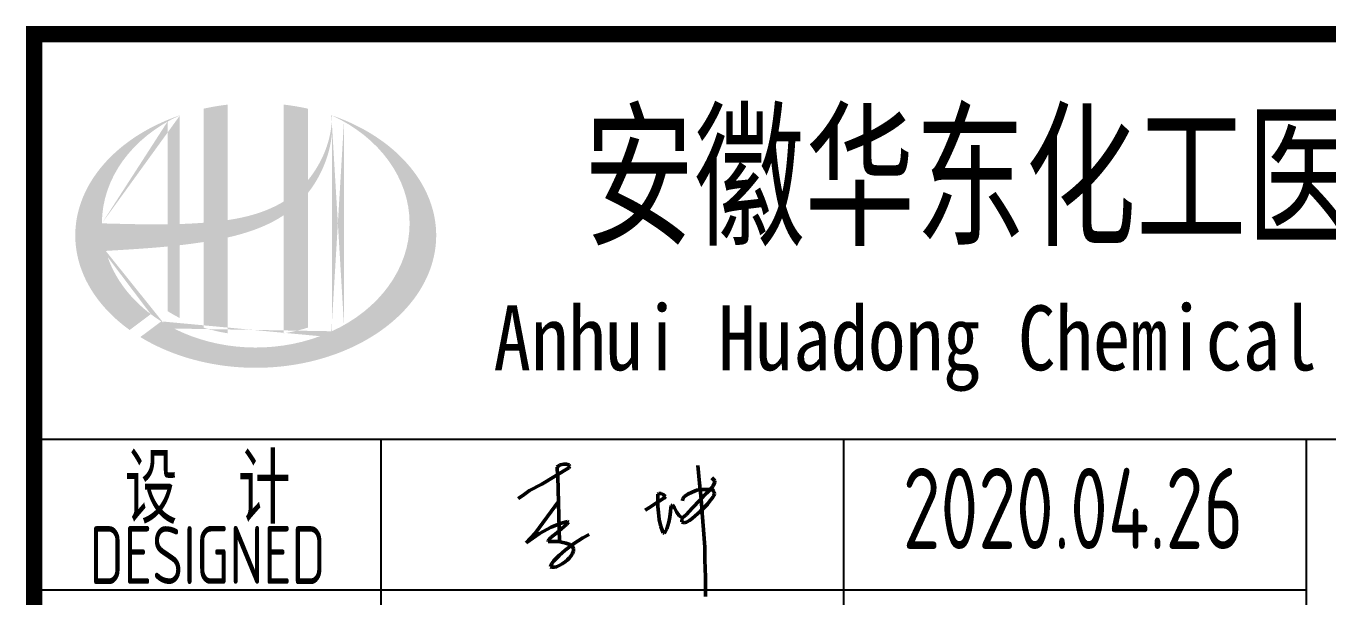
# Model space of a CAD drawing. Extents: x 4830845 to 5141198, y -443067 to -268177.
# Drawn here: x 5100581 to 5106208, y -418169 to -415702 of the extents above; entities that cross this region are included whole.
import ezdxf
from ezdxf.enums import TextEntityAlignment as Align

# ---------------------------------------------------------------- set-up
doc = ezdxf.new("R2010")
doc.units = 0
doc.header["$LTSCALE"] = 1000
doc.header["$MEASUREMENT"] = 0
doc.layers.get('0').update_dxf_attribs({"linetype": 'CONTINUOUS'})
doc.styles.add('AHD', font='sceie.shx', dxfattribs={"width": 0.7, "bigfont": 'sceic.shx'})
doc.styles.add('ECEC_TQ_S', font='')
doc.styles.add('sceie', font='sceie.shx', dxfattribs={"width": 0.7, "bigfont": 'sceic.shx'})
doc.styles.get('ECEC_TQ_S').set_extended_font_data('SimSun')

# ---------------------------------------------------------------- blocks, each defined once
blk = doc.blocks.new('签名')
at = {"lineweight": 50}
for p, q in [((5484373.9, -514006.1), (5484490.2, -513935.2)), ((5484443.6, -513930.1), (5484440.9, -513933.4)), ((5484440.9, -513933.4), (5484440.9, -513943.7)), ((5484453.3, -513923.1), (5484443.6, -513930.1)), ((5484469, -513920.7), (5484453.3, -513923.1)), ((5484481.4, -513920.7), (5484469, -513920.7)), ((5484492.1, -513923.7), (5484481.4, -513920.7)), ((5484490.2, -513935.2), (5484494.5, -513928.9)), ((5484494.5, -513928.9), (5484492.1, -513923.7)), ((5485048.8, -513925.4), (5485055.2, -514002.4)), ((5484440.9, -513943.7), (5484443.6, -513972.8)), ((5484443.6, -513972.8), (5484451, -514255.5)), ((5485121.3, -513992.4), (5485109.4, -513979.5)), ((5485120.6, -514001.4), (5485122.4, -513995.7)), ((5485122.4, -513995.7), (5485121.3, -513992.4)), ((5484292.6, -514055.3), (5484321.1, -514034.4)), ((5484321.1, -514034.4), (5484373.9, -514006.1)), ((5484879.2, -514046.7), (5484874.9, -514049.8)), ((5484874.9, -514049.8), (5484874.9, -514102.5)), ((5484889.7, -514046.7), (5484879.2, -514046.7)), ((5484898.3, -514051.1), (5484889.7, -514046.7)), ((5484908.7, -514059.3), (5484898.3, -514051.1)), ((5484991.3, -514060.1), (5485005.3, -514049.1)), ((5485005.3, -514049.1), (5485024.5, -514040.5)), ((5485024.5, -514040.5), (5485044.1, -514031.7)), ((5485044.1, -514031.7), (5485063, -514029.9)), ((5485055.2, -514002.4), (5485062, -514069.9)), ((5485056.7, -514075.4), (5485086.9, -514044.6)), ((5485063, -514029.9), (5485080.4, -514029)), ((5485080.4, -514029), (5485090.1, -514029)), ((5485086.9, -514044.6), (5485106.8, -514024.4)), ((5485090.1, -514029), (5485104, -514029.4)), ((5485104, -514029.4), (5485109.7, -514030.2)), ((5485106.8, -514024.4), (5485114.2, -514014.2)), ((5485109.7, -514030.2), (5485115.9, -514035.1)), ((5485114.2, -514014.2), (5485120.6, -514001.4)), ((5485115.9, -514035.1), (5485118.9, -514041.7)), ((5485120, -514048.5), (5485117.5, -514055.4)), ((5485118.9, -514041.7), (5485120, -514048.5)), ((5484271.3, -514069.1), (5484292.6, -514055.3)), ((5484446.4, -514081.4), (5484346.3, -514216.5)), ((5484820.9, -514119.1), (5484839.8, -514106.9)), ((5484839.8, -514106.9), (5484861.5, -514092.7)), ((5484861.5, -514092.7), (5484880.5, -514080.4)), ((5484874.9, -514102.5), (5484877.6, -514129)), ((5484880.5, -514080.4), (5484901.1, -514066.5)), ((5484901.1, -514066.5), (5484908.7, -514059.3)), ((5484930.1, -514124), (5484931.7, -514108.3)), ((5484931.7, -514108.3), (5484935, -514098.4)), ((5484935, -514098.4), (5484939.2, -514095.3)), ((5484939.2, -514095.3), (5484947.6, -514108.5)), ((5484947.6, -514108.5), (5484956.8, -514126.6)), ((5484982.5, -514078.8), (5484983.3, -514069.1)), ((5484983.3, -514069.1), (5484991.3, -514060.1)), ((5484997.2, -514139.3), (5485025.4, -514108.5)), ((5485025.4, -514108.5), (5485056.7, -514075.4)), ((5485062, -514069.9), (5485067.5, -514131.4)), ((5485078.3, -514104.8), (5485067.4, -514115.4)), ((5485089.8, -514092.4), (5485078.3, -514104.8)), ((5485097.5, -514083.1), (5485089.8, -514092.4)), ((5485103.3, -514075.8), (5485097.5, -514083.1)), ((5485109.3, -514068.9), (5485103.3, -514075.8)), ((5485114, -514061.8), (5485109.3, -514068.9)), ((5485117.5, -514055.4), (5485114, -514061.8)), ((5484877.6, -514129), (5484880.8, -514159.7)), ((5484880.8, -514159.7), (5484888.6, -514189.2)), ((5484922.8, -514170.1), (5484927.5, -514148.8)), ((5484927.5, -514148.8), (5484930.1, -514124)), ((5484956.8, -514126.6), (5484968.5, -514145.2)), ((5484968.5, -514145.2), (5484983.1, -514152.1)), ((5484978.8, -514158.7), (5484983.9, -514150.9)), ((5484978.8, -514169.6), (5484978.8, -514158.7)), ((5484983.9, -514150.9), (5484997.2, -514139.3)), ((5485011.7, -514162.9), (5484999.4, -514171.2)), ((5485023.8, -514154.8), (5485011.7, -514162.9)), ((5485037, -514143.3), (5485023.8, -514154.8)), ((5485047.3, -514134.3), (5485037, -514143.3)), ((5485058.2, -514124.4), (5485047.3, -514134.3)), ((5485067.4, -514115.4), (5485058.2, -514124.4)), ((5485067.5, -514131.4), (5485073.4, -514204.2)), ((5484346.3, -514216.5), (5484307, -514260.5)), ((5484307, -514260.5), (5484363.7, -514219)), ((5484363.7, -514219), (5484414.5, -514192)), ((5484439.1, -514216.7), (5484412.9, -514237.3)), ((5484414.5, -514192), (5484457.3, -514175.3)), ((5484482.1, -514179.3), (5484439.1, -514216.7)), ((5484457.3, -514175.3), (5484484.7, -514168)), ((5484489, -514170.8), (5484482.1, -514179.3)), ((5484484.7, -514168), (5484489, -514170.8)), ((5484888.6, -514189.2), (5484899, -514216.9)), ((5484899, -514216.9), (5484904.6, -514220)), ((5484904.6, -514220), (5484914.7, -514199)), ((5484914.7, -514199), (5484922.8, -514170.1)), ((5484989.1, -514173.2), (5484978.8, -514169.6)), ((5484999.4, -514171.2), (5484989.1, -514173.2)), ((5485073.4, -514204.2), (5485078.8, -514278.7)), ((5484412.9, -514237.3), (5484401.9, -514249.5)), ((5484401.9, -514249.5), (5484401.9, -514254.7)), ((5484401.9, -514254.7), (5484446.8, -514254.7)), ((5484446.8, -514254.7), (5484459.5, -514257.2)), ((5484459.5, -514257.2), (5484478.2, -514260.7)), ((5484474.4, -514291.2), (5484511.5, -514263.7)), ((5484478.2, -514260.7), (5484495.1, -514267)), ((5484495.1, -514267), (5484505.1, -514273.2)), ((5484505.1, -514273.2), (5484511.1, -514285.3)), ((5484511.5, -514263.7), (5484551.9, -514238.4)), ((5484551.9, -514238.4), (5484578.5, -514223.8)), ((5484426.1, -514337.2), (5484448.7, -514314.1)), ((5484448.7, -514314.1), (5484474.4, -514291.2)), ((5484485.1, -514332.9), (5484474.8, -514341.6)), ((5484492.1, -514325.7), (5484485.1, -514332.9)), ((5484499.4, -514317.1), (5484492.1, -514325.7)), ((5484506.7, -514305.6), (5484499.4, -514317.1)), ((5484511.1, -514294.4), (5484506.7, -514305.6)), ((5484511.1, -514285.3), (5484511.1, -514294.4)), ((5485078.8, -514278.7), (5485078.8, -514332.9)), ((5485078.8, -514332.9), (5485081.6, -514408.2)), ((5484411.7, -514363.3), (5484417.4, -514348.5)), ((5484415.7, -514365.7), (5484411.7, -514363.3)), ((5484426.9, -514365.7), (5484415.7, -514365.7)), ((5484417.4, -514348.5), (5484426.1, -514337.2)), ((5484438.1, -514364), (5484426.9, -514365.7)), ((5484442.7, -514360.5), (5484438.1, -514364)), ((5484452.4, -514355.9), (5484442.7, -514360.5)), ((5484462, -514350.2), (5484452.4, -514355.9)), ((5484474.8, -514341.6), (5484462, -514350.2)), ((5485081.6, -514408.2), (5485081.6, -514491.8))]:
    blk.add_line(p, q, dxfattribs=at)
at = {"style": 'sceie', "width": 0.8}
for p in [(5486670.1, -514111), (5486631, -514761.6), (5486657.1, -515425.2), (5486696.1, -516075.8), (5486709.1, -516674.4)]:
    blk.add_attdef('2020.4.26', text='', height=350, dxfattribs=at).set_placement(p, align=Align.MIDDLE)

msp = doc.modelspace()

# ---------------------------------------------------------------- hatches: boundary and pattern name
h = msp.add_hatch(color=256)
edge = h.paths.add_edge_path()
edge.add_spline(control_points=[(5101452.4, -416615.7), (5101458.5, -416614.3), (5101464.6, -416612.9), (5101513.7, -416601), (5101556.3, -416588), (5101631.3, -416556.9), (5101664.2, -416539.9), (5101695.1, -416519.3)], knot_values=[61.629012, 61.629012, 61.629012, 61.629012, 63.330431, 63.330431, 75.353634, 75.353634, 85.398649, 85.398649, 85.398649, 85.398649], degree=3, periodic=0)
edge.add_line((5101695.1, -416519.3), (5101695.1, -417029.5))
edge.add_spline(control_points=[(5101695.1, -417029.5), (5101712.3, -417026.8), (5101729.3, -417023.5), (5101764, -417015.4), (5101781.7, -417010.6), (5101799.1, -417005.1)], knot_values=[4.908456, 4.908456, 4.908456, 4.908456, 4.992821, 4.992821, 5.083034, 5.083034, 5.083034, 5.083034], degree=3, periodic=0)
edge.add_line((5101799.1, -417005.1), (5101799.1, -416423.7))
edge.add_spline(control_points=[(5101799.1, -416423.7), (5101807.8, -416412.7), (5101816, -416401.4), (5101842, -416361.7), (5101857.7, -416331.8), (5101887, -416259), (5101898.2, -416215.2), (5101902.9, -416169.9), (5101903, -416168.6), (5101903.1, -416167.3)], knot_values=[97.991744, 97.991744, 97.991744, 97.991744, 101.64219, 101.64219, 110.337975, 110.337975, 121.934322, 121.934322, 122.270691, 122.270691, 122.270691, 122.270691], degree=3, periodic=0)
edge.add_line((5101903.1, -416167.3), (5101903.1, -416096.9))
edge.add_spline(control_points=[(5101903.1, -416096.9), (5101903, -416104.6), (5101902.7, -416112.2), (5101902.1, -416119.9)], knot_values=[126.194075, 126.194075, 126.194075, 126.194075, 128.396762, 128.396762, 128.396762, 128.396762], degree=3, periodic=0)
edge.add_spline(control_points=[(5101902.1, -416119.9), (5101901.6, -416126.1), (5101901, -416132.3), (5101900.2, -416138.6)], knot_values=[124.417049, 124.417049, 124.417049, 124.417049, 126.194075, 126.194075, 126.194075, 126.194075], degree=3, periodic=0)
edge.add_spline(control_points=[(5101900.2, -416138.6), (5101899.1, -416147.7), (5101897.6, -416156.8), (5101895.8, -416165.9)], knot_values=[121.80529, 121.80529, 121.80529, 121.80529, 124.417049, 124.417049, 124.417049, 124.417049], degree=3, periodic=0)
edge.add_spline(control_points=[(5101895.8, -416165.9), (5101893.4, -416178.1), (5101890.5, -416190.2), (5101887, -416202.2)], knot_values=[118.31574, 118.31574, 118.31574, 118.31574, 121.80529, 121.80529, 121.80529, 121.80529], degree=3, periodic=0)
edge.add_spline(control_points=[(5101887, -416202.2), (5101883.5, -416214.3), (5101879.5, -416226.3), (5101874.9, -416238.2)], knot_values=[114.795988, 114.795988, 114.795988, 114.795988, 118.31574, 118.31574, 118.31574, 118.31574], degree=3, periodic=0)
edge.add_spline(control_points=[(5101874.9, -416238.2), (5101870.4, -416249.9), (5101865.5, -416261.4), (5101860, -416272.8)], knot_values=[111.329641, 111.329641, 111.329641, 111.329641, 114.795988, 114.795988, 114.795988, 114.795988], degree=3, periodic=0)
edge.add_spline(control_points=[(5101860, -416272.8), (5101854.5, -416284.3), (5101848.5, -416295.7), (5101842, -416306.7)], knot_values=[107.79529, 107.79529, 107.79529, 107.79529, 111.329641, 111.329641, 111.329641, 111.329641], degree=3, periodic=0)
edge.add_spline(control_points=[(5101842, -416306.7), (5101835.7, -416317.6), (5101829, -416328.1), (5101821.9, -416338.4)], knot_values=[104.343579, 104.343579, 104.343579, 104.343579, 107.79529, 107.79529, 107.79529, 107.79529], degree=3, periodic=0)
edge.add_spline(control_points=[(5101821.9, -416338.4), (5101814.7, -416348.8), (5101807.1, -416358.8), (5101799.1, -416368.5)], knot_values=[100.8507, 100.8507, 100.8507, 100.8507, 104.343579, 104.343579, 104.343579, 104.343579], degree=3, periodic=0)
edge.add_line((5101799.1, -416368.5), (5101799.1, -416059.2))
edge.add_spline(control_points=[(5101799.1, -416059.2), (5101765, -416051.7), (5101730.3, -416045.8), (5101695.1, -416041.7)], knot_values=[4.423999, 4.423999, 4.423999, 4.423999, 4.558741, 4.558741, 4.558741, 4.558741], degree=3, periodic=0)
edge.add_line((5101695.1, -416041.7), (5101695.1, -416459.8))
edge.add_spline(control_points=[(5101695.1, -416459.8), (5101623.1, -416504.4), (5101539, -416527.6), (5101452.4, -416540.6)], knot_values=[63.246215, 63.246215, 63.246215, 63.246215, 87.689124, 87.689124, 87.689124, 87.689124], degree=3, periodic=0)
edge.add_line((5101452.4, -416540.6), (5101452.4, -416041.7))
edge.add_spline(control_points=[(5101452.4, -416041.7), (5101417.3, -416045.8), (5101382.5, -416051.7), (5101348.4, -416059.2)], knot_values=[4.866038, 4.866038, 4.866038, 4.866038, 5.000777, 5.000777, 5.000777, 5.000777], degree=3, periodic=0)
edge.add_line((5101348.4, -416059.2), (5101348.4, -416552.1))
edge.add_spline(control_points=[(5101348.4, -416552.1), (5101346.7, -416552.2), (5101311.8, -416554.8), (5101277.2, -416556.6), (5101244.4, -416557.6)], knot_values=[43.657356, 43.657356, 43.657356, 43.657356, 44.134253, 53.497092, 53.497092, 53.497092, 53.497092], degree=3, periodic=0)
edge.add_line((5101244.4, -416557.6), (5101244.4, -416088.5))
edge.add_spline(control_points=[(5101244.4, -416088.5), (5101227.4, -416094.3), (5101210.6, -416100.6), (5101194.2, -416107.4)], knot_values=[5.14157, 5.14157, 5.14157, 5.14157, 5.212921, 5.212921, 5.212921, 5.212921], degree=3, periodic=0)
edge.add_spline(control_points=[(5101194.2, -416107.4), (5101187.3, -416110.2), (5101180.5, -416113.1), (5101148.3, -416127.3), (5101123.7, -416139.5), (5101100.2, -416152.7)], knot_values=[5.212921, 5.212921, 5.212921, 5.212921, 5.24296, 5.24296, 5.355623, 5.355623, 5.355623, 5.355623], degree=3, periodic=0)
edge.add_spline(control_points=[(5101100.2, -416152.7), (5101085.4, -416161.1), (5101070.9, -416169.8), (5101056.9, -416178.9)], knot_values=[5.355623, 5.355623, 5.355623, 5.355623, 5.426974, 5.426974, 5.426974, 5.426974], degree=3, periodic=0)
edge.add_spline(control_points=[(5101056.9, -416178.9), (5101049.5, -416183.8), (5101042.2, -416188.7), (5101028.7, -416198.2), (5101022.5, -416202.7), (5101016.4, -416207.3)], knot_values=[5.426974, 5.426974, 5.426974, 5.426974, 5.464765, 5.464765, 5.498325, 5.498325, 5.498325, 5.498325], degree=3, periodic=0)
edge.add_spline(control_points=[(5101016.4, -416207.3), (5100990.3, -416226.9), (5100966.2, -416247.7), (5100944.3, -416269.7)], knot_values=[5.498325, 5.498325, 5.498325, 5.498325, 5.641027, 5.641027, 5.641027, 5.641027], degree=3, periodic=0)
edge.add_spline(control_points=[(5100944.3, -416269.7), (5100937.3, -416276.7), (5100930.6, -416283.8), (5100910.1, -416306.4), (5100897.2, -416322.2), (5100885.5, -416338.4)], knot_values=[5.641027, 5.641027, 5.641027, 5.641027, 5.686569, 5.686569, 5.783729, 5.783729, 5.783729, 5.783729], degree=3, periodic=0)
edge.add_spline(control_points=[(5100885.5, -416338.4), (5100870.3, -416359.2), (5100857, -416380.6), (5100843.9, -416405.6), (5100842.3, -416408.7), (5100840.7, -416411.9)], knot_values=[5.783729, 5.783729, 5.783729, 5.783729, 5.908374, 5.908374, 5.92643, 5.92643, 5.92643, 5.92643], degree=3, periodic=0)
edge.add_spline(control_points=[(5100840.7, -416411.9), (5100828.2, -416437), (5100818.2, -416462.7), (5100810.7, -416488.6)], knot_values=[5.92643, 5.92643, 5.92643, 5.92643, 6.069132, 6.069132, 6.069132, 6.069132], degree=3, periodic=0)
edge.add_spline(control_points=[(5100810.7, -416488.6), (5100807.5, -416499.7), (5100804.7, -416510.9), (5100799.3, -416537), (5100797.1, -416552.1), (5100795.7, -416567.1)], knot_values=[6.069132, 6.069132, 6.069132, 6.069132, 6.130179, 6.130179, 6.211834, 6.211834, 6.211834, 6.211834], degree=3, periodic=0)
edge.add_spline(control_points=[(5100795.7, -416567.1), (5100794.4, -416580.3), (5100793.8, -416593.5), (5100793.8, -416606.7)], knot_values=[6.211834, 6.211834, 6.211834, 6.211834, 6.283185, 6.283185, 6.283185, 6.283185], degree=3, periodic=0)
edge.add_spline(control_points=[(5100793.8, -416606.7), (5100793.8, -416616), (5100794.1, -416625.4), (5100794.7, -416634.7)], knot_values=[6.283185, 6.283185, 6.283185, 6.283185, 6.333655, 6.333655, 6.333655, 6.333655], degree=3, periodic=0)
edge.add_spline(control_points=[(5100794.7, -416634.7), (5100796, -416653.3), (5100798.5, -416671.9), (5100802.2, -416690.5)], knot_values=[6.333655, 6.333655, 6.333655, 6.333655, 6.434594, 6.434594, 6.434594, 6.434594], degree=3, periodic=0)
edge.add_spline(control_points=[(5100802.2, -416690.5), (5100802.5, -416691.7), (5100802.7, -416692.9), (5100806.7, -416711.4), (5100811.4, -416728.6), (5100817.3, -416745.6)], knot_values=[6.434594, 6.434594, 6.434594, 6.434594, 6.441278, 6.441278, 6.535532, 6.535532, 6.535532, 6.535532], degree=3, periodic=0)
edge.add_spline(control_points=[(5100817.3, -416745.6), (5100823.6, -416763.8), (5100831.1, -416781.9), (5100839.8, -416799.7)], knot_values=[6.535532, 6.535532, 6.535532, 6.535532, 6.636471, 6.636471, 6.636471, 6.636471], degree=3, periodic=0)
edge.add_spline(control_points=[(5100839.8, -416799.7), (5100842, -416804.1), (5100844.3, -416808.6), (5100853.7, -416826.2), (5100861.4, -416839.3), (5100869.7, -416852.1)], knot_values=[6.636471, 6.636471, 6.636471, 6.636471, 6.661894, 6.661894, 6.73741, 6.73741, 6.73741, 6.73741], degree=3, periodic=0)
edge.add_spline(control_points=[(5100869.7, -416852.1), (5100880.9, -416869.3), (5100893.3, -416886.1), (5100906.8, -416902.5)], knot_values=[6.73741, 6.73741, 6.73741, 6.73741, 6.838349, 6.838349, 6.838349, 6.838349], degree=3, periodic=0)
edge.add_spline(control_points=[(5100906.8, -416902.5), (5100912.7, -416909.6), (5100918.9, -416916.7), (5100933.4, -416932.6), (5100941.9, -416941.5), (5100950.8, -416950.1)], knot_values=[6.838349, 6.838349, 6.838349, 6.838349, 6.88251, 6.88251, 6.939288, 6.939288, 6.939288, 6.939288], degree=3, periodic=0)
edge.add_spline(control_points=[(5100950.8, -416950.1), (5100966.6, -416965.5), (5100983.5, -416980.3), (5101001.3, -416994.5)], knot_values=[6.939288, 6.939288, 6.939288, 6.939288, 7.040227, 7.040227, 7.040227, 7.040227], degree=3, periodic=0)
edge.add_spline(control_points=[(5101001.3, -416994.5), (5101010.3, -417001.6), (5101019.5, -417008.6), (5101028.9, -417015.3)], knot_values=[7.040227, 7.040227, 7.040227, 7.040227, 7.090696, 7.090696, 7.090696, 7.090696], degree=3, periodic=0)
edge.add_line((5101028.9, -417015.3), (5101120.1, -416947))
edge.add_ellipse((5101573.8, -416554.7), major_axis=(665, 0), ratio=0.806676, start_angle=192.819, end_angle=226.9853, ccw=False)
edge.add_spline(control_points=[(5100925.3, -416673.7), (5100949.4, -416672.2), (5100973.4, -416670.8), (5101062.1, -416665.3), (5101126.9, -416661), (5101192.4, -416654.6)], knot_values=[11.398263, 11.398263, 11.398263, 11.398263, 18.40729, 18.40729, 37.18094, 37.18094, 37.18094, 37.18094], degree=3, periodic=0)
edge.add_line((5101192.4, -416654.6), (5101192.4, -416933.7))
edge.add_spline(control_points=[(5101192.4, -416933.7), (5101196, -416935.9), (5101199.6, -416938.1), (5101216.5, -416948.3), (5101230.3, -416955.9), (5101244.4, -416963.1)], knot_values=[4.049945, 4.049945, 4.049945, 4.049945, 4.072021, 4.072021, 4.153257, 4.153257, 4.153257, 4.153257], degree=3, periodic=0)
edge.add_line((5101244.4, -416963.1), (5101244.4, -416649.2))
edge.add_spline(control_points=[(5101244.4, -416649.2), (5101276.6, -416645.5), (5101309, -416641.3), (5101343.9, -416635.9), (5101346.2, -416635.5), (5101348.4, -416635.2)], knot_values=[42.135009, 42.135009, 42.135009, 42.135009, 51.307228, 51.307228, 51.948574, 51.948574, 51.948574, 51.948574], degree=3, periodic=0)
edge.add_line((5101348.4, -416635.2), (5101348.4, -417005.1))
edge.add_spline(control_points=[(5101348.4, -417005.1), (5101382.1, -417015.7), (5101416.9, -417023.9), (5101452.4, -417029.5)], knot_values=[4.34174, 4.34174, 4.34174, 4.34174, 4.516316, 4.516316, 4.516316, 4.516316], degree=3, periodic=0)
edge.add_line((5101452.4, -417029.5), (5101452.4, -416615.7))
edge = h.paths.add_edge_path(flags=16)
edge.add_ellipse((5101573.8, -416554.7), major_axis=(665, 0), ratio=0.806676, start_angle=124.9875, end_angle=179.999, ccw=False)
edge.add_line((5101192.4, -416115.2), (5101192.4, -416558.8))
edge.add_spline(control_points=[(5101192.4, -416558.8), (5101097.1, -416560.1), (5101003.1, -416557.1), (5100908.7, -416554.7)], knot_values=[11.27373, 11.27373, 11.27373, 11.27373, 38.687513, 38.687513, 38.687513, 38.687513], degree=3, periodic=0)
edge = h.paths.add_edge_path()
edge.add_spline(control_points=[(5101074.9, -417045.8), (5101106, -417064.8), (5101139.1, -417082.1), (5101223.7, -417119.3), (5101277, -417137.2), (5101387.8, -417163.7), (5101445.2, -417172.5), (5101561.4, -417180.2), (5101620, -417179.3), (5101735.6, -417167.8), (5101792.5, -417157.3), (5101901.5, -417127.2), (5101953.6, -417107.7), (5102050.5, -417060.8), (5102095.3, -417033.5), (5102175.3, -416972.5), (5102210.5, -416939), (5102269.8, -416867.5), (5102293.9, -416829.6), (5102330.3, -416751.5), (5102342.6, -416711.3), (5102355.1, -416630.1), (5102355.4, -416589.1), (5102343.9, -416507.6), (5102332.1, -416467.1), (5102296.5, -416388.4), (5102272.7, -416350.2), (5102213.9, -416278), (5102178.9, -416244), (5102099.1, -416182.4), (5102054.3, -416154.7), (5101973.1, -416114.9), (5101938.8, -416100.7), (5101903.1, -416088.5)], knot_values=[0.886421, 0.886421, 0.886421, 0.886421, 1.040557, 1.040557, 1.261172, 1.261172, 1.481788, 1.481788, 1.702404, 1.702404, 1.92302, 1.92302, 2.143636, 2.143636, 2.364252, 2.364252, 2.584868, 2.584868, 2.805484, 2.805484, 3.026099, 3.026099, 3.246715, 3.246715, 3.46852, 3.46852, 3.690325, 3.690325, 3.91213, 3.91213, 4.133935, 4.133935, 4.283209, 4.283209, 4.283209, 4.283209], degree=3, periodic=0)
edge.add_line((5101903.1, -416088.5), (5101903.1, -416088.5))
edge.add_spline(control_points=[(5101903.1, -416088.6), (5101903.1, -416091.4), (5101903.1, -416094.1), (5101903.1, -416096.9)], knot_values=[128.396762, 128.396762, 128.396762, 128.396762, 129.192193, 129.192193, 129.192193, 129.192193], degree=3, periodic=0)
edge.add_line((5101903.1, -416096.9), (5101903.1, -417020.8))
edge.add_ellipse((5101573.8, -416554.7), major_axis=(665, 0), ratio=0.806676, start_angle=232.1054, end_angle=299.6833, ccw=False)
edge.add_line((5101165.3, -416978.1), (5101074.9, -417045.8))
edge = h.paths.add_edge_path(flags=16)
edge.add_ellipse((5101573.8, -416554.7), major_axis=(665, 0), ratio=0.806676, start_angle=304.9875, end_angle=415.0121, ccw=False)
edge.add_line((5101955.1, -416994.2), (5101955.1, -416115.2))
h = msp.add_hatch(color=256)
edge = h.paths.add_edge_path()
edge.add_spline(control_points=[(5101452.4, -416615.7), (5101458.5, -416614.3), (5101464.6, -416612.9), (5101513.7, -416601), (5101556.3, -416588), (5101631.3, -416556.9), (5101664.2, -416539.9), (5101695.1, -416519.3)], knot_values=[61.629012, 61.629012, 61.629012, 61.629012, 63.330431, 63.330431, 75.353634, 75.353634, 85.398649, 85.398649, 85.398649, 85.398649], degree=3, periodic=0)
edge.add_line((5101695.1, -416519.3), (5101695.1, -417029.5))
edge.add_spline(control_points=[(5101695.1, -417029.5), (5101712.3, -417026.8), (5101729.3, -417023.5), (5101764, -417015.4), (5101781.7, -417010.6), (5101799.1, -417005.1)], knot_values=[4.908456, 4.908456, 4.908456, 4.908456, 4.992821, 4.992821, 5.083034, 5.083034, 5.083034, 5.083034], degree=3, periodic=0)
edge.add_line((5101799.1, -417005.1), (5101799.1, -416423.7))
edge.add_spline(control_points=[(5101799.1, -416423.7), (5101807.8, -416412.7), (5101816, -416401.4), (5101842, -416361.7), (5101857.7, -416331.8), (5101887, -416259), (5101898.2, -416215.2), (5101902.9, -416169.9), (5101903, -416168.6), (5101903.1, -416167.3)], knot_values=[97.991744, 97.991744, 97.991744, 97.991744, 101.64219, 101.64219, 110.337975, 110.337975, 121.934322, 121.934322, 122.270691, 122.270691, 122.270691, 122.270691], degree=3, periodic=0)
edge.add_line((5101903.1, -416167.3), (5101903.1, -416096.9))
edge.add_spline(control_points=[(5101903.1, -416096.9), (5101903, -416104.6), (5101902.7, -416112.2), (5101902.1, -416119.9)], knot_values=[126.194075, 126.194075, 126.194075, 126.194075, 128.396762, 128.396762, 128.396762, 128.396762], degree=3, periodic=0)
edge.add_spline(control_points=[(5101902.1, -416119.9), (5101901.6, -416126.1), (5101901, -416132.3), (5101900.2, -416138.6)], knot_values=[124.417049, 124.417049, 124.417049, 124.417049, 126.194075, 126.194075, 126.194075, 126.194075], degree=3, periodic=0)
edge.add_spline(control_points=[(5101900.2, -416138.6), (5101899.1, -416147.7), (5101897.6, -416156.8), (5101895.8, -416165.9)], knot_values=[121.80529, 121.80529, 121.80529, 121.80529, 124.417049, 124.417049, 124.417049, 124.417049], degree=3, periodic=0)
edge.add_spline(control_points=[(5101895.8, -416165.9), (5101893.4, -416178.1), (5101890.5, -416190.2), (5101887, -416202.2)], knot_values=[118.31574, 118.31574, 118.31574, 118.31574, 121.80529, 121.80529, 121.80529, 121.80529], degree=3, periodic=0)
edge.add_spline(control_points=[(5101887, -416202.2), (5101883.5, -416214.3), (5101879.5, -416226.3), (5101874.9, -416238.2)], knot_values=[114.795988, 114.795988, 114.795988, 114.795988, 118.31574, 118.31574, 118.31574, 118.31574], degree=3, periodic=0)
edge.add_spline(control_points=[(5101874.9, -416238.2), (5101870.4, -416249.9), (5101865.5, -416261.4), (5101860, -416272.8)], knot_values=[111.329641, 111.329641, 111.329641, 111.329641, 114.795988, 114.795988, 114.795988, 114.795988], degree=3, periodic=0)
edge.add_spline(control_points=[(5101860, -416272.8), (5101854.5, -416284.3), (5101848.5, -416295.7), (5101842, -416306.7)], knot_values=[107.79529, 107.79529, 107.79529, 107.79529, 111.329641, 111.329641, 111.329641, 111.329641], degree=3, periodic=0)
edge.add_spline(control_points=[(5101842, -416306.7), (5101835.7, -416317.6), (5101829, -416328.1), (5101821.9, -416338.4)], knot_values=[104.343579, 104.343579, 104.343579, 104.343579, 107.79529, 107.79529, 107.79529, 107.79529], degree=3, periodic=0)
edge.add_spline(control_points=[(5101821.9, -416338.4), (5101814.7, -416348.8), (5101807.1, -416358.8), (5101799.1, -416368.5)], knot_values=[100.8507, 100.8507, 100.8507, 100.8507, 104.343579, 104.343579, 104.343579, 104.343579], degree=3, periodic=0)
edge.add_line((5101799.1, -416368.5), (5101799.1, -416059.2))
edge.add_spline(control_points=[(5101799.1, -416059.2), (5101765, -416051.7), (5101730.3, -416045.8), (5101695.1, -416041.7)], knot_values=[4.423999, 4.423999, 4.423999, 4.423999, 4.558741, 4.558741, 4.558741, 4.558741], degree=3, periodic=0)
edge.add_line((5101695.1, -416041.7), (5101695.1, -416459.8))
edge.add_spline(control_points=[(5101695.1, -416459.8), (5101623.1, -416504.4), (5101539, -416527.6), (5101452.4, -416540.6)], knot_values=[63.246215, 63.246215, 63.246215, 63.246215, 87.689124, 87.689124, 87.689124, 87.689124], degree=3, periodic=0)
edge.add_line((5101452.4, -416540.6), (5101452.4, -416041.7))
edge.add_spline(control_points=[(5101452.4, -416041.7), (5101417.3, -416045.8), (5101382.5, -416051.7), (5101348.4, -416059.2)], knot_values=[4.866038, 4.866038, 4.866038, 4.866038, 5.000777, 5.000777, 5.000777, 5.000777], degree=3, periodic=0)
edge.add_line((5101348.4, -416059.2), (5101348.4, -416552.1))
edge.add_spline(control_points=[(5101348.4, -416552.1), (5101346.7, -416552.2), (5101311.8, -416554.8), (5101277.2, -416556.6), (5101244.4, -416557.6)], knot_values=[43.657356, 43.657356, 43.657356, 43.657356, 44.134253, 53.497092, 53.497092, 53.497092, 53.497092], degree=3, periodic=0)
edge.add_line((5101244.4, -416557.6), (5101244.4, -416088.5))
edge.add_spline(control_points=[(5101244.4, -416088.5), (5101227.4, -416094.3), (5101210.6, -416100.6), (5101194.2, -416107.4)], knot_values=[5.14157, 5.14157, 5.14157, 5.14157, 5.212921, 5.212921, 5.212921, 5.212921], degree=3, periodic=0)
edge.add_spline(control_points=[(5101194.2, -416107.4), (5101187.3, -416110.2), (5101180.5, -416113.1), (5101148.3, -416127.3), (5101123.7, -416139.5), (5101100.2, -416152.7)], knot_values=[5.212921, 5.212921, 5.212921, 5.212921, 5.24296, 5.24296, 5.355623, 5.355623, 5.355623, 5.355623], degree=3, periodic=0)
edge.add_spline(control_points=[(5101100.2, -416152.7), (5101085.4, -416161.1), (5101070.9, -416169.8), (5101056.9, -416178.9)], knot_values=[5.355623, 5.355623, 5.355623, 5.355623, 5.426974, 5.426974, 5.426974, 5.426974], degree=3, periodic=0)
edge.add_spline(control_points=[(5101056.9, -416178.9), (5101049.5, -416183.8), (5101042.2, -416188.7), (5101028.7, -416198.2), (5101022.5, -416202.7), (5101016.4, -416207.3)], knot_values=[5.426974, 5.426974, 5.426974, 5.426974, 5.464765, 5.464765, 5.498325, 5.498325, 5.498325, 5.498325], degree=3, periodic=0)
edge.add_spline(control_points=[(5101016.4, -416207.3), (5100990.3, -416226.9), (5100966.2, -416247.7), (5100944.3, -416269.7)], knot_values=[5.498325, 5.498325, 5.498325, 5.498325, 5.641027, 5.641027, 5.641027, 5.641027], degree=3, periodic=0)
edge.add_spline(control_points=[(5100944.3, -416269.7), (5100937.3, -416276.7), (5100930.6, -416283.8), (5100910.1, -416306.4), (5100897.2, -416322.2), (5100885.5, -416338.4)], knot_values=[5.641027, 5.641027, 5.641027, 5.641027, 5.686569, 5.686569, 5.783729, 5.783729, 5.783729, 5.783729], degree=3, periodic=0)
edge.add_spline(control_points=[(5100885.5, -416338.4), (5100870.3, -416359.2), (5100857, -416380.6), (5100843.9, -416405.6), (5100842.3, -416408.7), (5100840.7, -416411.9)], knot_values=[5.783729, 5.783729, 5.783729, 5.783729, 5.908374, 5.908374, 5.92643, 5.92643, 5.92643, 5.92643], degree=3, periodic=0)
edge.add_spline(control_points=[(5100840.7, -416411.9), (5100828.2, -416437), (5100818.2, -416462.7), (5100810.7, -416488.6)], knot_values=[5.92643, 5.92643, 5.92643, 5.92643, 6.069132, 6.069132, 6.069132, 6.069132], degree=3, periodic=0)
edge.add_spline(control_points=[(5100810.7, -416488.6), (5100807.5, -416499.7), (5100804.7, -416510.9), (5100799.3, -416537), (5100797.1, -416552.1), (5100795.7, -416567.1)], knot_values=[6.069132, 6.069132, 6.069132, 6.069132, 6.130179, 6.130179, 6.211834, 6.211834, 6.211834, 6.211834], degree=3, periodic=0)
edge.add_spline(control_points=[(5100795.7, -416567.1), (5100794.4, -416580.3), (5100793.8, -416593.5), (5100793.8, -416606.7)], knot_values=[6.211834, 6.211834, 6.211834, 6.211834, 6.283185, 6.283185, 6.283185, 6.283185], degree=3, periodic=0)
edge.add_spline(control_points=[(5100793.8, -416606.7), (5100793.8, -416616), (5100794.1, -416625.4), (5100794.7, -416634.7)], knot_values=[6.283185, 6.283185, 6.283185, 6.283185, 6.333655, 6.333655, 6.333655, 6.333655], degree=3, periodic=0)
edge.add_spline(control_points=[(5100794.7, -416634.7), (5100796, -416653.3), (5100798.5, -416671.9), (5100802.2, -416690.5)], knot_values=[6.333655, 6.333655, 6.333655, 6.333655, 6.434594, 6.434594, 6.434594, 6.434594], degree=3, periodic=0)
edge.add_spline(control_points=[(5100802.2, -416690.5), (5100802.5, -416691.7), (5100802.7, -416692.9), (5100806.7, -416711.4), (5100811.4, -416728.6), (5100817.3, -416745.6)], knot_values=[6.434594, 6.434594, 6.434594, 6.434594, 6.441278, 6.441278, 6.535532, 6.535532, 6.535532, 6.535532], degree=3, periodic=0)
edge.add_spline(control_points=[(5100817.3, -416745.6), (5100823.6, -416763.8), (5100831.1, -416781.9), (5100839.8, -416799.7)], knot_values=[6.535532, 6.535532, 6.535532, 6.535532, 6.636471, 6.636471, 6.636471, 6.636471], degree=3, periodic=0)
edge.add_spline(control_points=[(5100839.8, -416799.7), (5100842, -416804.1), (5100844.3, -416808.6), (5100853.7, -416826.2), (5100861.4, -416839.3), (5100869.7, -416852.1)], knot_values=[6.636471, 6.636471, 6.636471, 6.636471, 6.661894, 6.661894, 6.73741, 6.73741, 6.73741, 6.73741], degree=3, periodic=0)
edge.add_spline(control_points=[(5100869.7, -416852.1), (5100880.9, -416869.3), (5100893.3, -416886.1), (5100906.8, -416902.5)], knot_values=[6.73741, 6.73741, 6.73741, 6.73741, 6.838349, 6.838349, 6.838349, 6.838349], degree=3, periodic=0)
edge.add_spline(control_points=[(5100906.8, -416902.5), (5100912.7, -416909.6), (5100918.9, -416916.7), (5100933.4, -416932.6), (5100941.9, -416941.5), (5100950.8, -416950.1)], knot_values=[6.838349, 6.838349, 6.838349, 6.838349, 6.88251, 6.88251, 6.939288, 6.939288, 6.939288, 6.939288], degree=3, periodic=0)
edge.add_spline(control_points=[(5100950.8, -416950.1), (5100966.6, -416965.5), (5100983.5, -416980.3), (5101001.3, -416994.5)], knot_values=[6.939288, 6.939288, 6.939288, 6.939288, 7.040227, 7.040227, 7.040227, 7.040227], degree=3, periodic=0)
edge.add_spline(control_points=[(5101001.3, -416994.5), (5101010.3, -417001.6), (5101019.5, -417008.6), (5101028.9, -417015.3)], knot_values=[7.040227, 7.040227, 7.040227, 7.040227, 7.090696, 7.090696, 7.090696, 7.090696], degree=3, periodic=0)
edge.add_line((5101028.9, -417015.3), (5101120.1, -416947))
edge.add_ellipse((5101573.8, -416554.7), major_axis=(665, 0), ratio=0.806676, start_angle=192.819, end_angle=226.9853, ccw=False)
edge.add_spline(control_points=[(5100925.3, -416673.7), (5100949.4, -416672.2), (5100973.4, -416670.8), (5101062.1, -416665.3), (5101126.9, -416661), (5101192.4, -416654.6)], knot_values=[11.398263, 11.398263, 11.398263, 11.398263, 18.40729, 18.40729, 37.18094, 37.18094, 37.18094, 37.18094], degree=3, periodic=0)
edge.add_line((5101192.4, -416654.6), (5101192.4, -416933.7))
edge.add_spline(control_points=[(5101192.4, -416933.7), (5101196, -416935.9), (5101199.6, -416938.1), (5101216.5, -416948.3), (5101230.3, -416955.9), (5101244.4, -416963.1)], knot_values=[4.049945, 4.049945, 4.049945, 4.049945, 4.072021, 4.072021, 4.153257, 4.153257, 4.153257, 4.153257], degree=3, periodic=0)
edge.add_line((5101244.4, -416963.1), (5101244.4, -416649.2))
edge.add_spline(control_points=[(5101244.4, -416649.2), (5101276.6, -416645.5), (5101309, -416641.3), (5101343.9, -416635.9), (5101346.2, -416635.5), (5101348.4, -416635.2)], knot_values=[42.135009, 42.135009, 42.135009, 42.135009, 51.307228, 51.307228, 51.948574, 51.948574, 51.948574, 51.948574], degree=3, periodic=0)
edge.add_line((5101348.4, -416635.2), (5101348.4, -417005.1))
edge.add_spline(control_points=[(5101348.4, -417005.1), (5101382.1, -417015.7), (5101416.9, -417023.9), (5101452.4, -417029.5)], knot_values=[4.34174, 4.34174, 4.34174, 4.34174, 4.516316, 4.516316, 4.516316, 4.516316], degree=3, periodic=0)
edge.add_line((5101452.4, -417029.5), (5101452.4, -416615.7))
edge = h.paths.add_edge_path(flags=16)
edge.add_ellipse((5101573.8, -416554.7), major_axis=(665, 0), ratio=0.806676, start_angle=124.9875, end_angle=179.999, ccw=False)
edge.add_line((5101192.4, -416115.2), (5101192.4, -416558.8))
edge.add_spline(control_points=[(5101192.4, -416558.8), (5101097.1, -416560.1), (5101003.1, -416557.1), (5100908.7, -416554.7)], knot_values=[11.27373, 11.27373, 11.27373, 11.27373, 38.687513, 38.687513, 38.687513, 38.687513], degree=3, periodic=0)
edge = h.paths.add_edge_path()
edge.add_spline(control_points=[(5101074.9, -417045.8), (5101106, -417064.8), (5101139.1, -417082.1), (5101223.7, -417119.3), (5101277, -417137.2), (5101387.8, -417163.7), (5101445.2, -417172.5), (5101561.4, -417180.2), (5101620, -417179.3), (5101735.6, -417167.8), (5101792.5, -417157.3), (5101901.5, -417127.2), (5101953.6, -417107.7), (5102050.5, -417060.8), (5102095.3, -417033.5), (5102175.3, -416972.5), (5102210.5, -416939), (5102269.8, -416867.5), (5102293.9, -416829.6), (5102330.3, -416751.5), (5102342.6, -416711.3), (5102355.1, -416630.1), (5102355.4, -416589.1), (5102343.9, -416507.6), (5102332.1, -416467.1), (5102296.5, -416388.4), (5102272.7, -416350.2), (5102213.9, -416278), (5102178.9, -416244), (5102099.1, -416182.4), (5102054.3, -416154.7), (5101973.1, -416114.9), (5101938.8, -416100.7), (5101903.1, -416088.5)], knot_values=[0.886421, 0.886421, 0.886421, 0.886421, 1.040557, 1.040557, 1.261172, 1.261172, 1.481788, 1.481788, 1.702404, 1.702404, 1.92302, 1.92302, 2.143636, 2.143636, 2.364252, 2.364252, 2.584868, 2.584868, 2.805484, 2.805484, 3.026099, 3.026099, 3.246715, 3.246715, 3.46852, 3.46852, 3.690325, 3.690325, 3.91213, 3.91213, 4.133935, 4.133935, 4.283209, 4.283209, 4.283209, 4.283209], degree=3, periodic=0)
edge.add_line((5101903.1, -416088.5), (5101903.1, -416088.5))
edge.add_spline(control_points=[(5101903.1, -416088.6), (5101903.1, -416091.4), (5101903.1, -416094.1), (5101903.1, -416096.9)], knot_values=[128.396762, 128.396762, 128.396762, 128.396762, 129.192193, 129.192193, 129.192193, 129.192193], degree=3, periodic=0)
edge.add_line((5101903.1, -416096.9), (5101903.1, -417020.8))
edge.add_ellipse((5101573.8, -416554.7), major_axis=(665, 0), ratio=0.806676, start_angle=232.1054, end_angle=299.6833, ccw=False)
edge.add_line((5101165.3, -416978.1), (5101074.9, -417045.8))
edge = h.paths.add_edge_path(flags=16)
edge.add_ellipse((5101573.8, -416554.7), major_axis=(665, 0), ratio=0.806676, start_angle=304.9875, end_angle=415.0121, ccw=False)
edge.add_line((5101955.1, -416994.2), (5101955.1, -416115.2))

# ---------------------------------------------------------------- linework, layer by layer
for p, q in [((5100615.9, -417487.3), (5118615.9, -417487.3)), ((5102115.9, -420737.3), (5102115.9, -417487.3)), ((5104115.9, -420737.3), (5104115.9, -417487.3)), ((5106115.9, -420737.3), (5106115.9, -417487.3)), ((5100615.9, -418137.3), (5106115.9, -418137.3))]:
    msp.add_line(p, q)
at = {"const_width": 70}
msp.add_lwpolyline([(5100615.9, -415737.3), (5100615.9, -421737.3)], dxfattribs=at)
msp.add_lwpolyline([(5118615.9, -415737.3, 70, 70, 0), (5100615.9, -415737.3, 70, 70, 0), (5100615.9, -421737.3, 0, 0, 0)], format="xyseb")

# ---------------------------------------------------------------- block references
at = {"color": 0}
ref = msp.add_blockref('签名', (-381563.7, 96325.1), dxfattribs=at)
ref.add_attrib('2020.4.26', '2020.04.26', dxfattribs={"height": 350, "style": 'sceie', "width": 0.8}).set_placement((5105106.4, -417785.8), align=Align.MIDDLE)

# ---------------------------------------------------------------- texts
for s, height, style, width, p in [('安徽华东化工医药工程有限责任公司', 500, 'ECEC_TQ_S', 0.7, (5106810.8, -416337.3)), ('安徽华东化工医药工程有限责任公司', 500, 'ECEC_TQ_S', 0.7, (5106810.8, -416337.3)), ('Anhui Huadong Chemical & Medical Engineering Co.,Ltd', 280, 'ECEC_TQ_S', 0.85, (5106810.8, -417087.3)), ('Anhui Huadong Chemical & Medical Engineering Co.,Ltd', 280, 'ECEC_TQ_S', 0.85, (5106810.8, -417087.3)), ('设  计', 300, 'AHD', 0.8, (5101365.9, -417687.3)), ('设  计', 300, 'AHD', 0.8, (5101365.9, -417687.3)), ('DESIGNED', 250, 'AHD', 0.8, (5101365.9, -417987.3)), ('DESIGNED', 250, 'AHD', 0.8, (5101365.9, -417987.3))]:
    msp.add_text(s, height=height, dxfattribs=dict(style=style, width=width)).set_placement(p, align=Align.MIDDLE)

doc.saveas('drawing.dxf')
